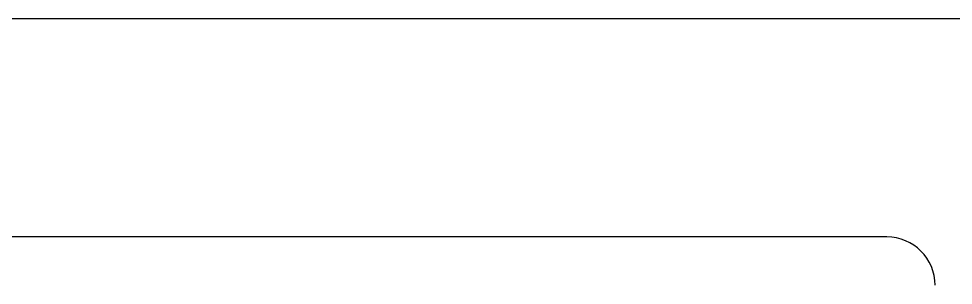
# Model space of a CAD drawing. Header units: millimetres. Extents: x -9 to 276, y -90 to 14.
# Drawn here: x 188.33 to 197.99, y 6.5 to 9.25 of the extents above; entities that cross this region are included whole.
import ezdxf

# ---------------------------------------------------------------- set-up
doc = ezdxf.new("R2010")
doc.units = ezdxf.units.MM
doc.layers.add('BLACK', color=7, linetype='CONTINUOUS')

msp = doc.modelspace()

# ---------------------------------------------------------------- linework, layer by layer
at = {"layer": 'BLACK', "linetype": 'Continuous'}
for p, q in [((188.502922, 9.249931), (188.165828, 9.25)), ((188.840017, 9.249914), (188.502922, 9.249931)), ((189.177111, 9.249931), (188.840017, 9.249914)), ((189.514206, 9.249964), (189.177111, 9.249931)), ((189.877762, 9.25), (189.514206, 9.249964)), ((191.589697, 9.25), (189.877762, 9.25)), ((192.921201, 9.249997), (191.589697, 9.25)), ((193.301631, 9.25), (192.921201, 9.249997)), ((194.728242, 9.250001), (193.301631, 9.25)), ((195.013565, 9.25), (194.728242, 9.250001)), ((198.437433, 9.25), (195.013565, 9.25)), ((197.30145, 6.99795), (183.70145, 6.99795))]:
    msp.add_line(p, q, dxfattribs=at)
at = {"layer": 'BLACK'}
msp.add_arc((197.3014, 6.4979), 0.50005, 0.005729, 89.994271, dxfattribs=at)

doc.saveas('drawing.dxf')
